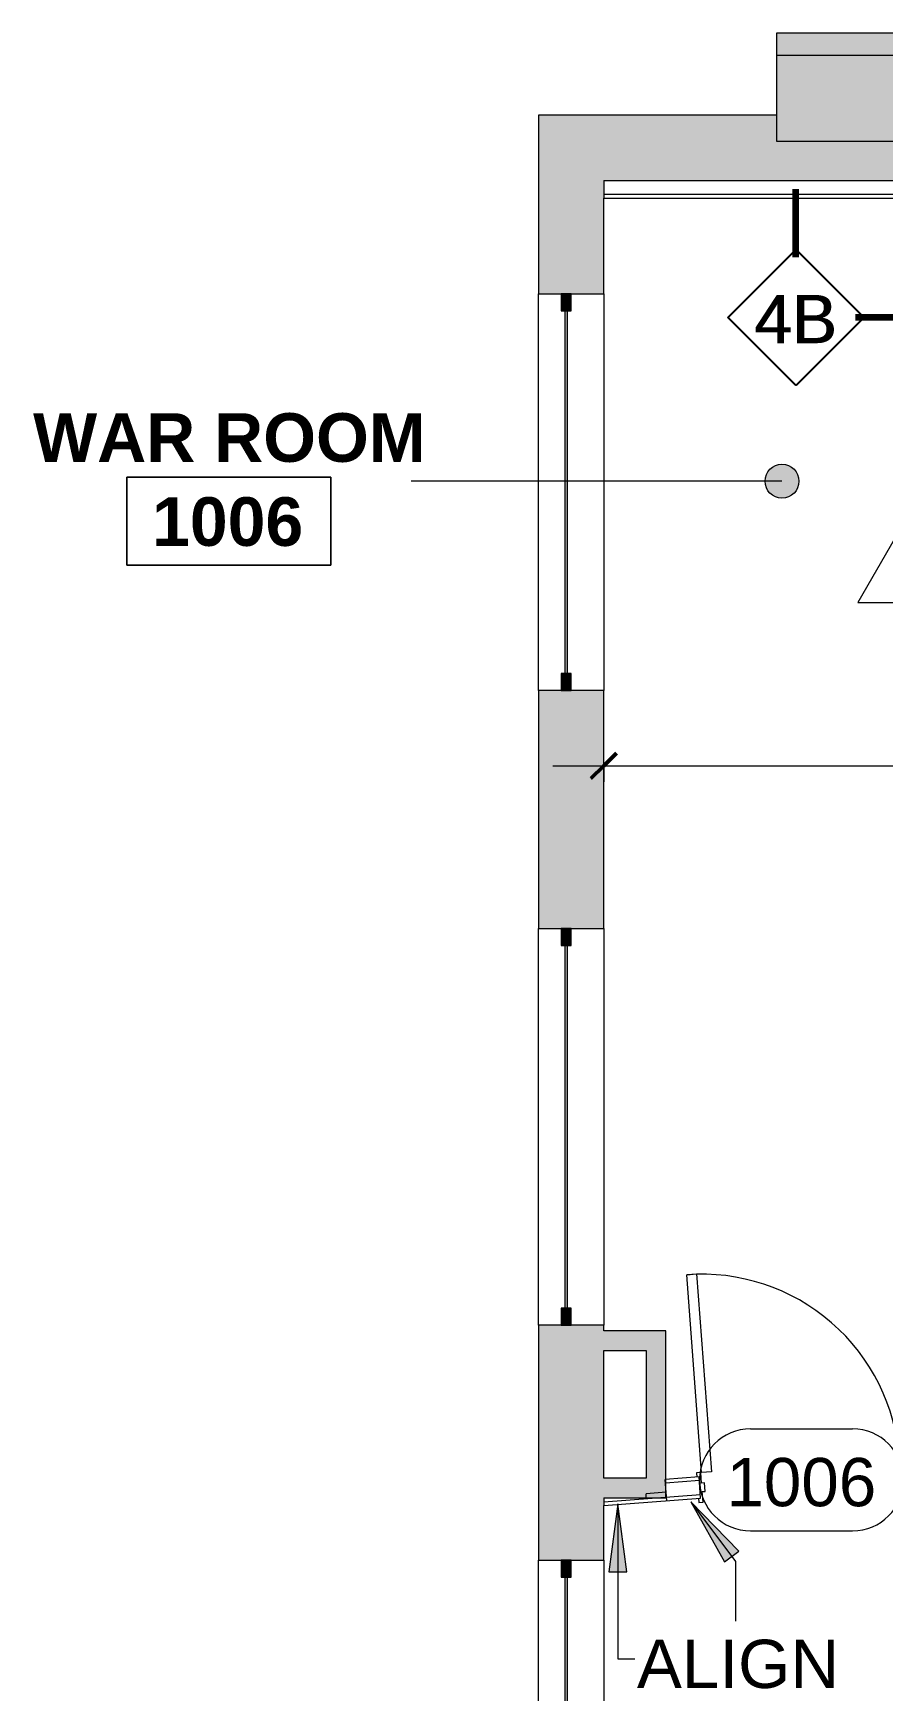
# Model space of a CAD drawing. Header units: inches. Extents: x 920 to 3811, y -644 to 2589.
# Drawn here: x 2539.7 to 2689.7, y 2243.4 to 2535.9 of the extents above; entities that cross this region are included whole.
import ezdxf

# ---------------------------------------------------------------- set-up
doc = ezdxf.new("R2010")
doc.units = ezdxf.units.IN
doc.header["$MEASUREMENT"] = 0
for name, color, linetype, lineweight in [('A-ANNO-DIMS', 211, 'Continuous', 9), ('A-ANNO-DIMS-96', 211, 'Continuous', 9), ('A-AREA-IDEN', 2, 'Continuous', 9), ('A-DOOR', 31, 'Continuous', 13), ('A-DOOR-IDEN', 31, 'Continuous', 9), ('A-GLAZ-CURT', 52, 'Continuous', 13), ('A-GLAZ-CWMG', 51, 'Continuous', 13), ('A-WALL', 113, 'Continuous', 13), ('A-WALL-IDEN', 211, 'Continuous', 9), ('A-WALL-PATT', 111, 'Continuous', 13), ('G-ANNO-REVC-IDEN', 71, 'Continuous', 9), ('G-ANNO-TEXT', 231, 'Continuous', 9), ('I-WALL', 2, 'Continuous', 13), ('S-COLS', 52, 'Continuous', 13)]:
    doc.layers.add(name, color=color, linetype=linetype, lineweight=lineweight)
doc.styles.add('Swis721 Lt BT', font='swissl.ttf', dxfattribs={"height": 8.514638})
doc.styles.add('Swis721 Lt BT_B', font='', dxfattribs={"height": 8.583975})
doc.styles.get('Swis721 Lt BT_B').set_extended_font_data('Swis721 Lt BT', bold=True)
doc.dimstyles.new('OTJ_-_3_32__Linear__1_2__Tolerance', dxfattribs={"dimscale": 12, "dimtxt": 9, "dimasz": 0.375, "dimexe": 0.75, "dimexo": 0.5, "dimgap": 0.5, "dimtad": 1, "dimdec": 1, "dimrnd": 0.5, "dimzin": 3, "dimdsep": 46, "dimlunit": 4, "dimtxsty": 'Swis721 Lt BT', "dimblk1": 'OBLIQUE', "dimblk2": 'OBLIQUE', "dimsah": 1, "dimcen": 0.09, "dimdle": 0.75, "dimazin": 0, "dimtfac": 1, "dimtdec": 4, "dimtix": 1, "dimtmove": 0, "dimatfit": 3, "dimfxl": 1, "dimtvp": 1, "dimfrac": 2, "dimtolj": 1, "dimtzin": 0, "dimarcsym": 2})

# ---------------------------------------------------------------- blocks, each defined once
blk = doc.blocks.new('Concrete-Rectangular-Column - 27 177_256 X 15 11_128-4406402-ELEVATION 10 -')
at = {"layer": 'S-COLS'}
blk.add_hatch(color=10, dxfattribs=at).paths.add_polyline_path([(-13.85, -7.54), (13.85, -7.54), (13.85, 7.54), (-13.85, 7.54), (-13.85, -3)], flags=0)
at = {"layer": 'S-COLS', "color": 8, "lineweight": 20}
for p, q in [((13.85, 7.54), (-13.85, 7.54)), ((-13.85, 7.54), (-13.85, -7.54)), ((13.85, -7.54), (13.85, 7.54)), ((-13.85, -7.54), (13.85, -7.54))]:
    blk.add_line(p, q, dxfattribs=at)
blk = doc.blocks.new('System Panel - Glazed-4424253-ELEVATION 10 -')
at = {"layer": 'A-GLAZ-CURT'}
blk.add_hatch(color=10, dxfattribs=at).paths.add_polyline_path([(-32, -0.25), (32, -0.25), (32, 0.25), (-32, 0.25)], flags=0)
at = {"layer": 'A-GLAZ-CURT', "color": 8, "lineweight": 20}
for p, q in [((32, 0.25), (-32, 0.25)), ((-32, 0.25), (-32, -0.25)), ((32, -0.25), (32, 0.25)), ((-32, -0.25), (32, -0.25))]:
    blk.add_line(p, q, dxfattribs=at)
blk = doc.blocks.new('Rectangular Mullion - 3_ x 1 3_4_-4401018-ELEVATION 10 -')
at = {"layer": 'A-GLAZ-CWMG'}
blk.add_hatch(color=10, dxfattribs=at).paths.add_polyline_path([(0, 0.25), (0, 0.88), (-3, 0.88), (-3, -0.88), (0, -0.88), (0, -0.25)], flags=0)
at = {"layer": 'A-GLAZ-CWMG', "color": 8, "lineweight": 20}
for p, q in [((0, 0.88), (-3, 0.88)), ((-3, 0.88), (-3, -0.88)), ((0, -0.88), (0, 0.88)), ((-3, -0.88), (0, -0.88))]:
    blk.add_line(p, q, dxfattribs=at)
blk = doc.blocks.new('Rectangular Mullion - 3_ x 1 3_4_-4401019-ELEVATION 10 -')
at = {"layer": 'A-GLAZ-CWMG'}
blk.add_hatch(color=10, dxfattribs=at).paths.add_polyline_path([(-3, -0.25), (-3, 0.88), (0, 0.88), (0, -0.88), (-3, -0.88)], flags=0)
at = {"layer": 'A-GLAZ-CWMG', "color": 8, "lineweight": 20}
for p, q in [((-3, 0.88), (0, 0.88)), ((-3, -0.88), (-3, 0.88)), ((0, 0.88), (0, -0.88)), ((0, -0.88), (-3, -0.88))]:
    blk.add_line(p, q, dxfattribs=at)
blk = doc.blocks.new('Single Flush_No Glass - 3_-0_x8_-0_-6099029-ELEVATION 10 -')
at = {"layer": 'A-DOOR', "lineweight": 9}
for p, q in [((-14.38, 2.54), (-14.38, 1.79)), ((-13.63, 2.54), (-14.38, 2.54)), ((-13.63, 0.66), (-13.63, 2.54)), ((-13.13, 0.66), (-13.63, 0.66)), ((-13.13, -0.84), (-13.13, 0.66)), ((21.62, 0.66), (21.12, 0.66)), ((21.12, 0.66), (21.12, -0.84)), ((22.37, 2.54), (21.62, 2.54)), ((21.62, 2.54), (21.62, 0.66)), ((22.37, 1.79), (22.37, 2.54)), ((-14.38, -1.96), (-14.38, -2.71)), ((-14.38, -2.71), (-13.63, -2.71)), ((-13.63, -2.71), (-13.63, -0.84)), ((-13.63, -0.84), (-13.13, -0.84)), ((21.12, -0.84), (21.62, -0.84)), ((21.62, -0.84), (21.62, -2.71)), ((21.62, -2.71), (22.37, -2.71)), ((22.37, -2.71), (22.37, -1.96))]:
    blk.add_line(p, q, dxfattribs=at)
at = {"layer": 'A-DOOR'}
for p, q in [((19.74, -2.71), (21.49, -2.71)), ((19.74, -37.71), (19.74, -2.71)), ((21.49, -2.71), (21.49, -37.71)), ((21.49, -37.71), (19.74, -37.71))]:
    blk.add_line(p, q, dxfattribs=at)
at = {"layer": 'A-DOOR', "lineweight": 9}
blk.add_arc((21.49, -2.71), 35, 179.5, 270, dxfattribs=at)
blk = doc.blocks.new('Wall Tag - 1_4_-62626-ELEVATION 10 -')
at = {"layer": 'A-WALL-IDEN'}
for p, q in [((-0.125, 0), (0, 0.125)), ((0, 0.125), (0.125, 0)), ((-0.125, 0), (0, -0.125)), ((0, -0.125), (0.125, 0))]:
    blk.add_line(p, q, dxfattribs=at)
blk = doc.blocks.new('DIMBLOCK35-ELEVATION 10 -')
at = {"layer": 'A-ANNO-DIMS-96'}
for p, q in [((2640.45, 2403.83), (2640.45, 2415.64)), ((2796.45, 2403.83), (2796.45, 2415.64)), ((2631.45, 2406.64), (2805.45, 2406.64)), ((2640.45, 2406.64), (2640.45, 2403.83)), ((2796.45, 2406.64), (2796.45, 2403.83))]:
    blk.add_line(p, q, dxfattribs=at)
at = {"layer": 'A-ANNO-DIMS-96', "lineweight": 50}
for p, q in [((2640.45, 2406.64), (2642.7, 2408.89)), ((2796.45, 2406.64), (2798.7, 2408.89)), ((2640.45, 2406.64), (2638.2, 2404.39)), ((2796.45, 2406.64), (2794.2, 2404.39))]:
    blk.add_line(p, q, dxfattribs=at)
at = {"layer": 'A-ANNO-DIMS-96', "color": 0, "insert": (2701.52, 2424.02), "char_height": 8.515, "width": 40.6286, "attachment_point": 1, "line_spacing_factor": 1.00667, "style": 'Swis721 Lt BT'}
blk.add_mtext('13\' - 0"', dxfattribs=at)
blk = doc.blocks.new('_Oblique')
at = {"color": 0, "linetype": 'ByBlock', "lineweight": -2}
blk.add_line((-0.5, -0.5), (0.5, 0.5), dxfattribs=at)
blk = doc.blocks.new('OTJ_ Room Tag - Room Name _ Number-360227-ELEVATION 10 -')
at = {"layer": 'A-AREA-IDEN'}
for p, q in [((-0.1881, -0.1636), (-0.1881, -0.0018)), ((-0.1881, -0.0018), (0.1869, -0.0018)), ((0.1869, -0.0018), (-0.1881, -0.0018)), ((-0.1881, -0.0018), (-0.1881, -0.1636)), ((0.1869, -0.0018), (0.1869, -0.1636)), ((0.1869, -0.1636), (0.1869, -0.0018)), ((0.1869, -0.1636), (-0.1881, -0.1636)), ((-0.1881, -0.1636), (0.1869, -0.1636))]:
    blk.add_line(p, q, dxfattribs=at)
blk = doc.blocks.new('Door Tag - Door Tag-41184-ELEVATION 10 -')
at = {"layer": 'A-DOOR-IDEN'}
for p, q in [((-0.09375, 0.09375), (0.09375, 0.09375)), ((-0.09375, -0.09375), (0.09375, -0.09375))]:
    blk.add_line(p, q, dxfattribs=at)
for centre, start, end in [((-0.09375, 0), 90, 270), ((0.09375, 0), 270, 90)]:
    blk.add_arc(centre, 0.09375, start, end, dxfattribs=at)
blk = doc.blocks.new('Revision Tag - Revision Tag-133968-ELEVATION 10 -')
at = {"layer": 'G-ANNO-REVC-IDEN'}
for p, q in [((0, 0.1384), (-0.1263, -0.0804)), ((0, 0.1384), (0.1263, -0.0804)), ((-0.1263, -0.0804), (0.1263, -0.0804))]:
    blk.add_line(p, q, dxfattribs=at)

msp = doc.modelspace()

# ---------------------------------------------------------------- hatches: boundary and pattern name
at = {"layer": 'A-AREA-IDEN'}
h = msp.add_hatch(color=256, dxfattribs=at)
edge = h.paths.add_edge_path(flags=0)
edge.add_arc((2671.93, 2456.87), 3, 0, 360)
at = {"layer": 'A-WALL-PATT', "lineweight": 9}
for points in [[(2670.97, 2531.98), (2677.47, 2531.98), (2677.47, 2535.94), (2670.97, 2535.94)], [(3566.74, 2524.44), (3654.85, 2524.44), (3654.85, 2533.54), (3678.45, 2533.54), (3678.45, 2524.44), (3724.45, 2524.44), (3724.45, 2535.94), (2677.47, 2535.94), (2677.47, 2531.98), (2698.67, 2531.98), (2698.67, 2524.44), (2889.49, 2524.44), (2889.49, 2533.62), (2917.86, 2533.62), (2917.9, 2524.44), (3167.65, 2524.44), (3167.65, 2533.54), (3191.25, 2533.54), (3191.25, 2524.44), (3437.76, 2524.44), (3437.76, 2533.54), (3461.36, 2533.54), (3461.36, 2524.44), (3566.12, 2524.44)], [(2688.14, 2509.94), (2698.45, 2509.94), (2698.45, 2516.89), (2670.97, 2516.89), (2670.97, 2521.44), (2640.45, 2521.44), (2640.45, 2509.94), (2677.47, 2509.94)], [(2647.95, 2303.44), (2651.45, 2303.44), (2651.45, 2306.94), (2640.45, 2306.94), (2640.45, 2303.44)], [(2651.45, 2277.44), (2651.45, 2303.44), (2647.95, 2303.44), (2647.95, 2277.44), (2649.75, 2277.44), (2651.33, 2277.56)], [(2647.41, 2277.44), (2647.95, 2277.44), (2647.95, 2280.94), (2640.45, 2280.94), (2640.45, 2277.44), (2641.94, 2277.44)]]:
    msp.add_hatch(color=7, dxfattribs=at).paths.add_polyline_path(points, flags=0)
h = msp.add_hatch(color=7, dxfattribs=at)
h.paths.add_polyline_path([(2628.95, 2172.44), (2640.45, 2172.44), (2640.45, 2196.44), (2628.95, 2196.44), (2628.95, 2183.94)], flags=0)
h.paths.add_polyline_path([(2640.45, 2266.44), (2640.45, 2307.94), (2628.95, 2307.94), (2628.95, 2266.44)], flags=0)
h.paths.add_polyline_path([(2640.45, 2377.94), (2640.45, 2419.94), (2628.95, 2419.94), (2628.95, 2377.94)], flags=0)
h.paths.add_polyline_path([(2640.45, 2489.94), (2640.45, 2521.44), (2628.95, 2521.44), (2628.95, 2489.94)], flags=0)
at = {"layer": 'G-ANNO-TEXT'}
for points in [[(2642.95, 2276.38), (2641.37, 2264.38), (2644.53, 2264.38)], [(2655.85, 2276.72), (2661.78, 2266.17), (2664.31, 2268.07)]]:
    msp.add_hatch(color=7, dxfattribs=at).paths.add_polyline_path(points, flags=0)

# ---------------------------------------------------------------- linework, layer by layer
at = {"layer": 'A-AREA-IDEN'}
msp.add_line((2671.93, 2456.87), (2606.48, 2456.87), dxfattribs=at)
msp.add_circle((2671.93, 2456.87), 3, dxfattribs=at)
at = {"layer": 'A-WALL', "color": 8, "lineweight": 20}
for p, q in [((3724.45, 2535.94), (2670.97, 2535.94)), ((2670.97, 2535.94), (2670.97, 2531.98)), ((2628.95, 2521.44), (2628.95, 2489.94)), ((2670.97, 2521.44), (2628.95, 2521.44)), ((2640.45, 2509.94), (2692.67, 2509.94)), ((2640.45, 2489.94), (2640.45, 2506.81)), ((2628.95, 2489.94), (2640.45, 2489.94)), ((2640.45, 2419.94), (2628.95, 2419.94)), ((2628.95, 2419.94), (2628.95, 2377.94)), ((2640.45, 2377.94), (2640.45, 2419.94)), ((2628.95, 2377.94), (2640.45, 2377.94)), ((2640.45, 2307.94), (2628.95, 2307.94)), ((2628.95, 2307.94), (2628.95, 2266.44)), ((2640.45, 2306.94), (2640.45, 2307.94)), ((2640.45, 2280.94), (2640.45, 2303.44)), ((2640.45, 2266.44), (2640.45, 2276.11)), ((2628.95, 2266.44), (2640.45, 2266.44))]:
    msp.add_line(p, q, dxfattribs=at)
at = {"layer": 'A-WALL'}
for p, q in [((2640.45, 2509.94), (2640.45, 2506.81)), ((2695.95, 2507.44), (2640.45, 2507.44)), ((2657.34, 2280.52), (2651.36, 2280.07)), ((2640.45, 2276.74), (2657.53, 2278.03)), ((2640.45, 2277.44), (2640.45, 2276.11))]:
    msp.add_line(p, q, dxfattribs=at)
at = {"layer": 'A-WALL', "color": 55}
for p, q in [((2628.95, 2419.94), (2628.95, 2489.94)), ((2640.45, 2489.94), (2640.45, 2419.94)), ((2628.95, 2307.94), (2628.95, 2377.94)), ((2640.45, 2377.94), (2640.45, 2307.94)), ((2628.95, 2196.44), (2628.95, 2266.44)), ((2640.45, 2266.44), (2640.45, 2196.44))]:
    msp.add_line(p, q, dxfattribs=at)
at = {"layer": 'A-WALL-IDEN', "lineweight": 90}
for p, q in [((2674.29, 2508.38), (2674.29, 2496.38)), ((2696.89, 2485.77), (2684.89, 2485.77))]:
    msp.add_line(p, q, dxfattribs=at)
at = {"layer": 'A-WALL-IDEN'}
for p, q in [((2674.29, 2508.38), (2674.29, 2497.77)), ((2696.89, 2485.77), (2686.49, 2485.77))]:
    msp.add_line(p, q, dxfattribs=at)
at = {"layer": 'G-ANNO-TEXT', "color": 7}
for p, q in [((2642.95, 2276.38), (2641.37, 2264.38)), ((2644.53, 2264.38), (2642.95, 2276.38)), ((2642.95, 2276.38), (2642.95, 2249.03)), ((2655.85, 2276.72), (2661.78, 2266.17)), ((2664.31, 2268.07), (2655.85, 2276.72)), ((2655.85, 2276.72), (2663.72, 2266.21)), ((2661.78, 2266.17), (2664.31, 2268.07)), ((2641.37, 2264.38), (2644.53, 2264.38)), ((2663.72, 2266.21), (2663.72, 2255.7)), ((2642.95, 2249.03), (2645.95, 2249.03))]:
    msp.add_line(p, q, dxfattribs=at)
at = {"layer": 'I-WALL'}
for p, q in [((2640.45, 2506.81), (2695.33, 2506.81)), ((2657.29, 2281.14), (2651.31, 2280.69)), ((2651.59, 2276.95), (2651.31, 2280.69)), ((2657.57, 2277.4), (2657.29, 2281.14)), ((2640.45, 2276.11), (2657.57, 2277.4)), ((2651.48, 2278.45), (2647.95, 2278.18))]:
    msp.add_line(p, q, dxfattribs=at)
at = {"layer": 'I-WALL', "color": 8, "lineweight": 20}
for p, q in [((2651.45, 2306.94), (2640.45, 2306.94)), ((2651.45, 2277.44), (2651.45, 2306.94)), ((2640.45, 2303.44), (2647.95, 2303.44)), ((2647.95, 2303.44), (2647.95, 2280.94)), ((2647.95, 2280.94), (2640.45, 2280.94)), ((2647.95, 2277.44), (2651.45, 2277.44))]:
    msp.add_line(p, q, dxfattribs=at)
at = {"layer": 'I-WALL', "color": 55}
for p, q in [((2640.45, 2277.44), (2647.95, 2277.44)), ((2647.95, 2277.44), (2647.95, 2278.18))]:
    msp.add_line(p, q, dxfattribs=at)

# ---------------------------------------------------------------- block references
at = {"layer": 'A-AREA-IDEN', "xscale": 95.99999999999994, "yscale": 95.99999999999994, "zscale": 95.99999999999994}
msp.add_blockref('OTJ_ Room Tag - Room Name _ Number-360227-ELEVATION 10 -', (2574.34, 2457.73), dxfattribs=at)
at = {"layer": 'A-DOOR', "rotation": 184.3099059474253}
msp.add_blockref('Single Flush_No Glass - 3_-0_x8_-0_-6099029-ELEVATION 10 -', (2679.37, 2280.84), dxfattribs=at)
at = {"layer": 'A-DOOR-IDEN', "xscale": 95.99999999999994, "yscale": 95.99999999999994, "zscale": 95.99999999999994}
msp.add_blockref('Door Tag - Door Tag-41184-ELEVATION 10 -', (2675.38, 2280.62), dxfattribs=at)
at = {"layer": 'A-GLAZ-CURT', "color": 55, "rotation": 90}
for p in [(2633.82, 2454.94), (2633.82, 2342.94), (2633.82, 2231.44)]:
    msp.add_blockref('System Panel - Glazed-4424253-ELEVATION 10 -', p, dxfattribs=at)
at = {"layer": 'A-GLAZ-CWMG', "color": 55, "extrusion": (0, 0, -1), "rotation": 90}
for p in [(-2633.82, 2489.94), (-2633.82, 2377.94), (-2633.82, 2266.44)]:
    msp.add_blockref('Rectangular Mullion - 3_ x 1 3_4_-4401019-ELEVATION 10 -', p, dxfattribs=at)
at = {"layer": 'A-GLAZ-CWMG', "color": 55, "rotation": 270}
for p in [(2633.82, 2419.94), (2633.82, 2307.94)]:
    msp.add_blockref('Rectangular Mullion - 3_ x 1 3_4_-4401018-ELEVATION 10 -', p, dxfattribs=at)
at = {"layer": 'A-WALL-IDEN', "xscale": 95.99999999999994, "yscale": 95.99999999999994, "zscale": 95.99999999999994}
for p in [(2674.29, 2485.77), (2674.49, 2485.77)]:
    msp.add_blockref('Wall Tag - 1_4_-62626-ELEVATION 10 -', p, dxfattribs=at)
at = {"layer": 'G-ANNO-REVC-IDEN', "xscale": 95.99999999999994, "yscale": 95.99999999999994, "zscale": 95.99999999999994}
msp.add_blockref('Revision Tag - Revision Tag-133968-ELEVATION 10 -', (2697.42, 2443.19), dxfattribs=at)
at = {"layer": 'S-COLS', "color": 55}
msp.add_blockref('Concrete-Rectangular-Column - 27 177_256 X 15 11_128-4406402-ELEVATION 10 -', (2684.82, 2524.44), dxfattribs=at)

# ---------------------------------------------------------------- texts
at = {"layer": 'A-AREA-IDEN', "char_height": 8.584, "attachment_point": 2, "line_spacing_factor": 0.998538, "style": 'Swis721 Lt BT_B'}
for s, insert, width in [('WAR ROOM', (2574.35, 2468.87), 77.112), ('1006', (2574.07, 2454.04), 30.672)]:
    msp.add_mtext(s, dxfattribs=dict(at, insert=insert, width=width))
at = {"layer": 'A-DOOR-IDEN', "insert": (2675.34, 2284.49), "char_height": 8.515, "width": 30.24, "attachment_point": 2, "line_spacing_factor": 1.00667, "style": 'Swis721 Lt BT'}
msp.add_mtext('1006', dxfattribs=at)
at = {"layer": 'A-WALL-IDEN', "char_height": 8.515, "width": 16.632, "attachment_point": 2, "line_spacing_factor": 1.00667, "style": 'Swis721 Lt BT'}
for insert in [(2674.26, 2489.74), (2674.46, 2489.74)]:
    msp.add_mtext('4B', dxfattribs=dict(at, insert=insert))
at = {"layer": 'G-ANNO-TEXT', "color": 7, "insert": (2646.32, 2252.41), "char_height": 8.515, "width": 40.284, "attachment_point": 1, "line_spacing_factor": 1.00667, "style": 'Swis721 Lt BT'}
msp.add_mtext('ALIGN', dxfattribs=at)

# ---------------------------------------------------------------- dimensions: what is measured, and where the dimension line sits
at = {"layer": 'A-ANNO-DIMS'}
dim = msp.add_linear_dim(base=(2796.45, 2406.64), p1=(2640.45, 2409.83), p2=(2796.45, 2409.83), dimstyle='OTJ_-_3_32__Linear__1_2__Tolerance', override={"dimpost": '<>', "dimfxl": 156}, dxfattribs=at)
dim.commit()
dim.dimension.update_dxf_attribs({"geometry": 'DIMBLOCK35-ELEVATION 10 -', "text_midpoint": (2718.45, 2417.02)})

doc.saveas('drawing.dxf')
